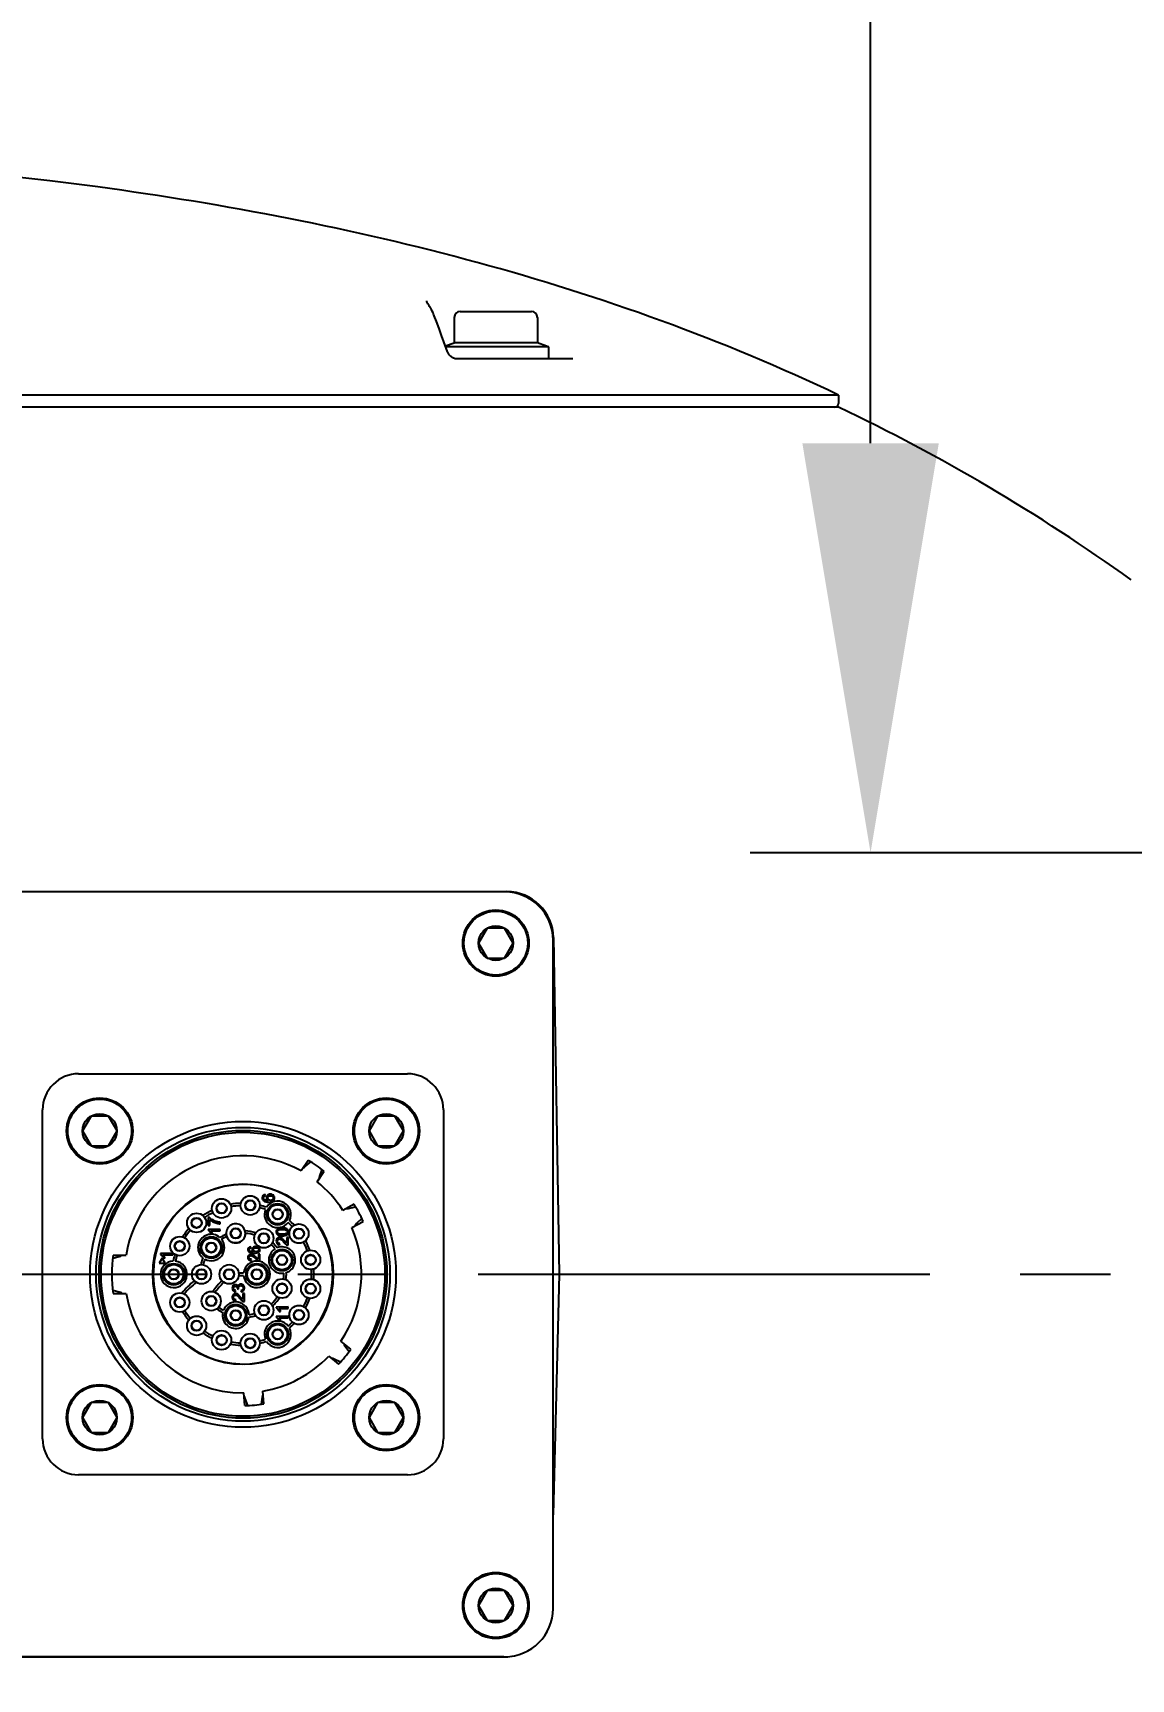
# Model space of a CAD drawing. Header units: millimetres. Extents: x 5828 to 6704, y 123 to 421.
# Drawn here: x 6402.55 to 6407.11, y 177.86 to 184.7 of the extents above; entities that cross this region are included whole.
import ezdxf

# ---------------------------------------------------------------- set-up
doc = ezdxf.new("R2010")
doc.units = ezdxf.units.MM
doc.linetypes.add('BANKLINE1', pattern=[5.5, 4, -1.5])
doc.linetypes.add('CENTER', pattern=[0.6, 0.375, -0.075, 0.075, -0.075])
for name, color, linetype in [('00_COMPONENTS', 7, 'BANKLINE1'), ('DIM', 7, 'Continuous'), ('外形图', 7, 'Continuous')]:
    doc.layers.add(name, color=color, linetype=linetype)
doc.styles.add('微软雅黑', font='msyh.ttc', dxfattribs={"height": 2.1})
doc.dimstyles.new('尺寸标注_1_20比例', dxfattribs={"dimtxt": 2.1, "dimasz": 1.7, "dimexe": 0.5, "dimexo": 0.4, "dimgap": 0.5, "dimtad": 1, "dimdec": 1, "dimlfac": 20, "dimdsep": 46, "dimtxsty": '微软雅黑', "dimcen": 0.09, "dimadec": 0, "dimazin": 0, "dimtp": 0.01, "dimtm": 0.01, "dimtfac": 1, "dimtdec": 1, "dimtofl": 0, "dimtmove": 0, "dimatfit": 3, "dimfxl": 1, "dimtolj": 1, "dimarcsym": 0})

# ---------------------------------------------------------------- blocks, each defined once
blk = doc.blocks.new('*D1536')
at = {"layer": '00_COMPONENTS', "color": 0, "linetype": 'ByBlock', "lineweight": -2, "ltscale": 20}
for p, q in [((6406.0271, 182.9951), (6406.0271, 189.1337)), ((6410.3682, 181.2951), (6405.5271, 181.2951)), ((6410.3682, 177.7951), (6405.5271, 177.7951)), ((6406.0271, 176.0951), (6406.0271, 174.3951))]:
    blk.add_line(p, q, dxfattribs=at)
at = {"layer": '00_COMPONENTS', "color": 0}
for points in [[(6405.7438, 182.9951), (6406.3105, 182.9951), (6406.0271, 181.2951)], [(6406.3105, 176.0951), (6405.7438, 176.0951), (6406.0271, 177.7951)]]:
    blk.add_solid(points, dxfattribs=at)
at = {"layer": 'Defpoints', "color": 0}
for p in [(6410.7682, 181.2951), (6406.0271, 177.7951), (6410.7682, 177.7951)]:
    blk.add_point(p, dxfattribs=at)
at = {"layer": '00_COMPONENTS', "color": 0, "insert": (6404.4419, 187.1404), "char_height": 2.1, "attachment_point": 5, "rotation": 90, "style": '微软雅黑'}
blk.add_mtext('\\A1;70', dxfattribs=at)
blk = doc.blocks.new('*D1552')
at = {"layer": 'Defpoints', "color": 0}
for p in [(6401.0208, 192.4071), (6411.8208, 181.2951), (6401.0208, 180.7951)]:
    blk.add_point(p, dxfattribs=at)
at = {"layer": 'DIM', "color": 0, "linetype": 'ByBlock', "lineweight": -2, "ltscale": 20}
for p, q in [((6401.0208, 181.1951), (6401.0208, 192.9071)), ((6411.8208, 181.6951), (6411.8208, 192.9071)), ((6410.1208, 192.4071), (6402.7208, 192.4071))]:
    blk.add_line(p, q, dxfattribs=at)
at = {"layer": 'DIM', "color": 0}
for points in [[(6402.7208, 192.6905), (6402.7208, 192.1238), (6401.0208, 192.4071)], [(6410.1208, 192.1238), (6410.1208, 192.6905), (6411.8208, 192.4071)]]:
    blk.add_solid(points, dxfattribs=at)
at = {"layer": 'DIM', "color": 0, "insert": (6406.4208, 193.9978), "char_height": 2.1, "attachment_point": 5, "style": '微软雅黑'}
blk.add_mtext('\\A1;216', dxfattribs=at)

msp = doc.modelspace()

# ---------------------------------------------------------------- linework, layer by layer
at = {"layer": '外形图', "linetype": 'Continuous'}
for p, q in [((6404.1845, 183.5862), (6404.1845, 183.5863)), ((6404.1848, 183.5834), (6404.1845, 183.5863)), ((6404.1936, 183.5666), (6404.1926, 183.568)), ((6404.1959, 183.5631), (6404.1936, 183.5666)), ((6404.2037, 183.5499), (6404.2016, 183.5537)), ((6404.2267, 183.493), (6404.2123, 183.5308)), ((6404.2983, 183.5176), (6404.2983, 183.4124)), ((6404.3233, 183.5426), (6404.6183, 183.5426)), ((6404.6433, 183.5176), (6404.6433, 183.4124)), ((6404.2706, 183.3741), (6404.2555, 183.4157)), ((6404.2616, 183.399), (6404.2983, 183.4124)), ((6404.6908, 183.3951), (6404.263, 183.3951)), ((6404.6433, 183.4124), (6404.2983, 183.4124)), ((6404.6809, 183.3987), (6404.6433, 183.4124)), ((6404.6908, 183.3451), (6404.6908, 183.3951)), ((6404.7909, 183.3451), (6404.3073, 183.3451)), ((6404.6908, 183.3451), (6404.3108, 183.3451)), ((6405.1484, 183.1951), (6401.113, 183.1951)), ((6405.8942, 183.1951), (6405.1484, 183.1951)), ((6405.8942, 183.1951), (6405.8942, 183.1601)), ((6405.8942, 183.1451), (6401.1134, 183.1451)), ((6402.3254, 181.1337), (6404.5162, 181.1337)), ((6404.5083, 181.1326), (6402.3333, 181.1326)), ((6404.4349, 180.9822), (6404.3991, 180.9201)), ((6404.5067, 180.9822), (6404.4349, 180.9822)), ((6404.5426, 180.9201), (6404.5067, 180.9822)), ((6404.3991, 180.9201), (6404.4349, 180.8579)), ((6404.5067, 180.8579), (6404.5426, 180.9201)), ((6404.7083, 178.1576), (6404.7083, 180.9326)), ((6404.71, 180.9432), (6404.7345, 179.5451)), ((6404.4349, 180.8579), (6404.5067, 180.8579)), ((6402.7383, 180.3776), (6404.1033, 180.3776)), ((6402.5883, 178.8626), (6402.5883, 180.2276)), ((6404.2533, 180.2276), (6404.2533, 178.8626)), ((6402.7899, 180.2022), (6402.7541, 180.1401)), ((6402.8617, 180.2022), (6402.7899, 180.2022)), ((6402.8976, 180.1401), (6402.8617, 180.2022)), ((6403.9799, 180.2022), (6403.9441, 180.1401)), ((6404.0517, 180.2022), (6403.9799, 180.2022)), ((6404.0876, 180.1401), (6404.0517, 180.2022)), ((6402.7541, 180.1401), (6402.7899, 180.0779)), ((6402.7899, 180.0779), (6402.8617, 180.0779)), ((6402.8617, 180.0779), (6402.8976, 180.1401)), ((6403.9441, 180.1401), (6403.9799, 180.0779)), ((6403.9799, 180.0779), (6404.0517, 180.0779)), ((6404.0517, 180.0779), (6404.0876, 180.1401)), ((6403.6916, 180.0181), (6403.6619, 179.974)), ((6403.6794, 179.992), (6403.7022, 180.0118)), ((6403.7282, 179.9292), (6403.7579, 179.9733)), ((6403.7481, 179.9808), (6403.7383, 179.9523)), ((6403.5136, 179.8706), (6403.5131, 179.8767)), ((6403.3218, 179.8359), (6403.3218, 179.8376)), ((6403.3218, 179.7996), (6403.3218, 179.8013)), ((6403.3418, 179.8376), (6403.3418, 179.8359)), ((6403.3418, 179.8013), (6403.3418, 179.7996)), ((6403.4408, 179.8484), (6403.4408, 179.8501)), ((6403.4408, 179.8121), (6403.4408, 179.8138)), ((6403.4608, 179.8501), (6403.4608, 179.8484)), ((6403.4608, 179.8138), (6403.4608, 179.8121)), ((6403.5548, 179.8114), (6403.5548, 179.8131)), ((6403.5748, 179.8131), (6403.5748, 179.8114)), ((6403.8819, 179.8356), (6403.835, 179.8106)), ((6403.859, 179.8183), (6403.8884, 179.8251)), ((6403.2183, 179.7759), (6403.2183, 179.7776)), ((6403.2183, 179.7396), (6403.2183, 179.7413)), ((6403.2383, 179.7776), (6403.2383, 179.7759)), ((6403.2383, 179.7413), (6403.2383, 179.7396)), ((6403.2758, 179.7317), (6403.2758, 179.7277)), ((6403.326, 179.7317), (6403.2758, 179.7317)), ((6403.2766, 179.7802), (6403.2766, 179.7478)), ((6403.2814, 179.7802), (6403.2766, 179.7802)), ((6403.2766, 179.7478), (6403.2825, 179.7478)), ((6403.2825, 179.7478), (6403.2825, 179.7723)), ((6403.326, 179.7548), (6403.326, 179.7611)), ((6403.326, 179.7256), (6403.326, 179.7317)), ((6403.3808, 179.7324), (6403.3808, 179.7341)), ((6403.4008, 179.7341), (6403.4008, 179.7324)), ((6403.5548, 179.7751), (6403.5548, 179.7768)), ((6403.5748, 179.7768), (6403.5748, 179.7751)), ((6403.6433, 179.7314), (6403.6433, 179.7331)), ((6403.6633, 179.7331), (6403.6633, 179.7314)), ((6403.8726, 179.74), (6403.9195, 179.7649)), ((6403.9144, 179.7762), (6403.8923, 179.7556)), ((6403.1483, 179.6794), (6403.1483, 179.6811)), ((6403.1683, 179.6811), (6403.1683, 179.6794)), ((6403.2788, 179.6734), (6403.2788, 179.6751)), ((6403.2868, 179.7256), (6403.326, 179.7256)), ((6403.2883, 179.7133), (6403.2943, 179.7133)), ((6403.2988, 179.6751), (6403.2988, 179.6734)), ((6403.3808, 179.6961), (6403.3808, 179.6978)), ((6403.4008, 179.6978), (6403.4008, 179.6961)), ((6403.4973, 179.7119), (6403.4973, 179.7136)), ((6403.4973, 179.6756), (6403.4973, 179.6773)), ((6403.5173, 179.7136), (6403.5173, 179.7119)), ((6403.5173, 179.6773), (6403.5173, 179.6756)), ((6403.573, 179.6666), (6403.5737, 179.6729)), ((6403.6029, 179.6985), (6403.6029, 179.674)), ((6403.6088, 179.6985), (6403.6029, 179.6985)), ((6403.6088, 179.6655), (6403.6088, 179.6985)), ((6403.6433, 179.6951), (6403.6433, 179.6968)), ((6403.6633, 179.6968), (6403.6633, 179.6951)), ((6402.88, 179.6124), (6402.9119, 179.621)), ((6402.8817, 179.6251), (6402.9354, 179.6251)), ((6403.0847, 179.6125), (6403.0722, 179.5908)), ((6403.0787, 179.6314), (6403.0787, 179.6274)), ((6403.1289, 179.6314), (6403.0787, 179.6314)), ((6403.0972, 179.5908), (6403.0847, 179.6125)), ((6403.0897, 179.6253), (6403.1289, 179.6253)), ((6403.0912, 179.613), (6403.0971, 179.613)), ((6403.1289, 179.6253), (6403.1289, 179.6314)), ((6403.1483, 179.6431), (6403.1483, 179.6448)), ((6403.1683, 179.6448), (6403.1683, 179.6431)), ((6403.2788, 179.6371), (6403.2788, 179.6388)), ((6403.2988, 179.6388), (6403.2988, 179.6371)), ((6403.4534, 179.6544), (6403.4529, 179.6594)), ((6403.455, 179.6018), (6403.4556, 179.607)), ((6403.4848, 179.628), (6403.4848, 179.6079)), ((6403.4907, 179.628), (6403.4848, 179.628)), ((6403.4907, 179.6009), (6403.4907, 179.628)), ((6403.5728, 179.6214), (6403.5728, 179.6231)), ((6403.5928, 179.6231), (6403.5928, 179.6214)), ((6403.6918, 179.6224), (6403.6918, 179.6241)), ((6403.7118, 179.6241), (6403.7118, 179.6224)), ((6403.0722, 179.5908), (6403.0972, 179.5908)), ((6403.1233, 179.5624), (6403.1233, 179.5641)), ((6403.1233, 179.5261), (6403.1233, 179.5278)), ((6403.1433, 179.5641), (6403.1433, 179.5624)), ((6403.1433, 179.5278), (6403.1433, 179.5261)), ((6403.2383, 179.5624), (6403.2383, 179.5641)), ((6403.2383, 179.5261), (6403.2383, 179.5278)), ((6403.2583, 179.5641), (6403.2583, 179.5624)), ((6403.2583, 179.5278), (6403.2583, 179.5261)), ((6403.3533, 179.5624), (6403.3533, 179.5641)), ((6403.3533, 179.5261), (6403.3533, 179.5278)), ((6403.3733, 179.5641), (6403.3733, 179.5624)), ((6403.3733, 179.5278), (6403.3733, 179.5261)), ((6403.4235, 179.5501), (6403.403, 179.5501)), ((6403.403, 179.5401), (6403.4235, 179.5401)), ((6403.4683, 179.5624), (6403.4683, 179.5641)), ((6403.4683, 179.5261), (6403.4683, 179.5278)), ((6403.4883, 179.5641), (6403.4883, 179.5624)), ((6403.4883, 179.5278), (6403.4883, 179.5261)), ((6403.5728, 179.5851), (6403.5728, 179.5868)), ((6403.5928, 179.5868), (6403.5928, 179.5851)), ((6403.6918, 179.5861), (6403.6918, 179.5878)), ((6403.7118, 179.5878), (6403.7118, 179.5861)), ((6404.7345, 179.5451), (6404.7083, 178.547)), ((6402.9119, 179.4692), (6402.88, 179.4777)), ((6402.8817, 179.4651), (6402.9354, 179.4651)), ((6403.3891, 179.4723), (6403.3902, 179.4784)), ((6403.3973, 179.4845), (6403.4027, 179.4838)), ((6403.4124, 179.4778), (6403.4132, 179.4717)), ((6403.4205, 179.4651), (6403.4205, 179.4405)), ((6403.4264, 179.4651), (6403.4205, 179.4651)), ((6403.4264, 179.432), (6403.4264, 179.4651)), ((6403.5728, 179.5034), (6403.5728, 179.5051)), ((6403.5728, 179.4671), (6403.5728, 179.4688)), ((6403.5928, 179.5051), (6403.5928, 179.5034)), ((6403.5928, 179.4688), (6403.5928, 179.4671)), ((6403.6918, 179.5024), (6403.6918, 179.5041)), ((6403.6918, 179.4661), (6403.6918, 179.4678)), ((6403.7118, 179.5041), (6403.7118, 179.5024)), ((6403.7118, 179.4678), (6403.7118, 179.4661)), ((6403.1483, 179.4454), (6403.1483, 179.4471)), ((6403.1483, 179.4091), (6403.1483, 179.4108)), ((6403.1683, 179.4471), (6403.1683, 179.4454)), ((6403.1683, 179.4108), (6403.1683, 179.4091)), ((6403.2788, 179.4514), (6403.2788, 179.4531)), ((6403.2788, 179.4151), (6403.2788, 179.4168)), ((6403.2988, 179.4531), (6403.2988, 179.4514)), ((6403.2988, 179.4168), (6403.2988, 179.4151)), ((6403.3808, 179.3924), (6403.3808, 179.3941)), ((6403.3906, 179.4332), (6403.3913, 179.4395)), ((6403.4008, 179.3941), (6403.4008, 179.3924)), ((6403.4973, 179.4129), (6403.4973, 179.4146)), ((6403.5173, 179.4146), (6403.5173, 179.4129)), ((6403.6089, 179.4094), (6403.5587, 179.4093)), ((6403.5587, 179.4093), (6403.5587, 179.4054)), ((6403.5698, 179.4032), (6403.6089, 179.4033)), ((6403.5712, 179.3909), (6403.5772, 179.3909)), ((6403.6089, 179.4033), (6403.6089, 179.4094)), ((6403.6433, 179.3934), (6403.6433, 179.3951)), ((6403.6633, 179.3951), (6403.6633, 179.3934)), ((6403.2183, 179.3489), (6403.2183, 179.3506)), ((6403.2383, 179.3506), (6403.2383, 179.3489)), ((6403.3808, 179.3561), (6403.3808, 179.3578)), ((6403.4008, 179.3578), (6403.4008, 179.3561)), ((6403.4973, 179.3766), (6403.4973, 179.3783)), ((6403.5173, 179.3783), (6403.5173, 179.3766)), ((6403.6089, 179.3706), (6403.5587, 179.3705)), ((6403.5587, 179.3705), (6403.5587, 179.3665)), ((6403.5698, 179.3644), (6403.6089, 179.3644)), ((6403.5713, 179.3521), (6403.5772, 179.3521)), ((6403.6089, 179.3644), (6403.6089, 179.3706)), ((6403.6433, 179.3571), (6403.6433, 179.3588)), ((6403.6633, 179.3588), (6403.6633, 179.3571)), ((6403.2183, 179.3126), (6403.2183, 179.3143)), ((6403.2383, 179.3143), (6403.2383, 179.3126)), ((6403.3218, 179.2889), (6403.3218, 179.2906)), ((6403.3218, 179.2526), (6403.3218, 179.2543)), ((6403.3418, 179.2906), (6403.3418, 179.2889)), ((6403.3418, 179.2543), (6403.3418, 179.2526)), ((6403.4408, 179.2764), (6403.4408, 179.2781)), ((6403.4608, 179.2781), (6403.4608, 179.2764)), ((6403.5548, 179.3134), (6403.5548, 179.3151)), ((6403.5548, 179.2771), (6403.5548, 179.2788)), ((6403.5748, 179.3151), (6403.5748, 179.3134)), ((6403.5748, 179.2788), (6403.5748, 179.2771)), ((6403.8684, 179.2341), (6403.8271, 179.2676)), ((6403.4408, 179.2401), (6403.4408, 179.2418)), ((6403.4608, 179.2418), (6403.4608, 179.2401)), ((6403.7767, 179.2054), (6403.818, 179.1719)), ((6403.8264, 179.181), (6403.7988, 179.1933)), ((6403.8435, 179.2485), (6403.8612, 179.2241)), ((6403.4283, 179.0001), (6403.4237, 179.0531)), ((6403.508, 179.0071), (6403.5034, 179.0601)), ((6402.7899, 179.0122), (6402.7541, 178.9501)), ((6402.8617, 179.0122), (6402.7899, 179.0122)), ((6402.8976, 178.9501), (6402.8617, 179.0122)), ((6403.4407, 179.0004), (6403.4303, 179.0288)), ((6403.5011, 179.035), (6403.4958, 179.0053)), ((6403.9799, 179.0122), (6403.9441, 178.9501)), ((6404.0517, 179.0122), (6403.9799, 179.0122)), ((6404.0876, 178.9501), (6404.0517, 179.0122)), ((6402.7541, 178.9501), (6402.7899, 178.8879)), ((6402.8617, 178.8879), (6402.8976, 178.9501)), ((6403.9441, 178.9501), (6403.9799, 178.8879)), ((6404.0517, 178.8879), (6404.0876, 178.9501)), ((6402.7899, 178.8879), (6402.8617, 178.8879)), ((6403.9799, 178.8879), (6404.0517, 178.8879)), ((6404.1033, 178.7126), (6402.7383, 178.7126)), ((6404.4349, 178.2322), (6404.3991, 178.1701)), ((6404.5067, 178.2322), (6404.4349, 178.2322)), ((6404.5426, 178.1701), (6404.5067, 178.2322)), ((6404.3991, 178.1701), (6404.4349, 178.1079)), ((6404.5067, 178.1079), (6404.5426, 178.1701)), ((6404.4349, 178.1079), (6404.5067, 178.1079)), ((6402.3333, 177.9576), (6404.5083, 177.9576)), ((6404.504, 177.9564), (6402.3377, 177.9564))]:
    msp.add_line(p, q, dxfattribs=at)
at = {"layer": '外形图', "linetype": 'CENTER', "ltscale": 5}
msp.add_line((6380.3981, 179.5451), (6435.2152, 179.5451), dxfattribs=at)
at = {"layer": '外形图', "linetype": 'Continuous'}
for points in [[(6404.1926, 183.5679), (6404.1886, 183.5742), (6404.1862, 183.5793), (6404.1848, 183.5834)], [(6404.2017, 183.5536), (6404.2007, 183.5553), (6404.1983, 183.5593), (6404.1959, 183.5631)], [(6404.2123, 183.5308), (6404.2102, 183.5361), (6404.2071, 183.5432), (6404.2037, 183.5499)], [(6404.2555, 183.4157), (6404.2458, 183.4419), (6404.2362, 183.4677), (6404.2267, 183.493)], [(6404.2737, 183.3675), (6404.2723, 183.3701), (6404.2711, 183.3727), (6404.2706, 183.3741)], [(6404.2772, 183.3624), (6404.2754, 183.3649), (6404.2737, 183.3675)], [(6404.3073, 183.3451), (6404.3049, 183.3452), (6404.3019, 183.3457), (6404.2987, 183.3466), (6404.2954, 183.3479), (6404.2923, 183.3494), (6404.2893, 183.3512), (6404.2865, 183.3532), (6404.2839, 183.3553), (6404.2815, 183.3575), (6404.2792, 183.3599), (6404.2772, 183.3624)]]:
    msp.add_lwpolyline(points, dxfattribs=at)
for centre, radius in [((6404.4708, 180.9201), 0.1375), ((6404.4708, 180.9201), 0.1325), ((6404.4708, 180.9201), 0.0717), ((6402.8258, 180.1401), 0.1375), ((6402.8258, 180.1401), 0.1325), ((6402.8258, 180.1401), 0.0717), ((6404.0158, 180.1401), 0.1375), ((6404.0158, 180.1401), 0.1325), ((6404.0158, 180.1401), 0.0717), ((6403.4208, 179.5451), 0.635), ((6403.4208, 179.5451), 0.61), ((6403.4208, 179.5451), 0.5975), ((6403.4208, 179.5451), 0.5895), ((6403.4208, 179.5451), 0.375), ((6403.4508, 179.8311), 0.04), ((6403.3318, 179.8186), 0.04), ((6403.3318, 179.8186), 0.0215), ((6403.3318, 179.8186), 0.02), ((6403.4508, 179.8311), 0.0215), ((6403.4508, 179.8311), 0.02), ((6403.5648, 179.7941), 0.045), ((6403.5648, 179.7941), 0.04), ((6403.5648, 179.7941), 0.0215), ((6403.5648, 179.7941), 0.02), ((6403.2283, 179.7586), 0.04), ((6403.2283, 179.7586), 0.0215), ((6403.2283, 179.7586), 0.02), ((6403.3908, 179.7151), 0.0215), ((6403.3908, 179.7151), 0.02), ((6403.5073, 179.6946), 0.04), ((6403.6533, 179.7141), 0.04), ((6403.6533, 179.7141), 0.0215), ((6403.6533, 179.7141), 0.02), ((6403.1583, 179.6621), 0.04), ((6403.1583, 179.6621), 0.0215), ((6403.1583, 179.6621), 0.02), ((6403.2888, 179.6561), 0.045), ((6403.2888, 179.6561), 0.04), ((6403.2888, 179.6561), 0.0215), ((6403.2888, 179.6561), 0.02), ((6403.5073, 179.6946), 0.0215), ((6403.5073, 179.6946), 0.02), ((6403.5828, 179.6041), 0.045), ((6403.5828, 179.6041), 0.04), ((6403.5828, 179.6041), 0.0215), ((6403.5828, 179.6041), 0.02), ((6403.7018, 179.6051), 0.04), ((6403.7018, 179.6051), 0.0215), ((6403.7018, 179.6051), 0.02), ((6403.1333, 179.5451), 0.045), ((6403.1333, 179.5451), 0.04), ((6403.1333, 179.5451), 0.0215), ((6403.1333, 179.5451), 0.02), ((6403.2483, 179.5451), 0.04), ((6403.2483, 179.5451), 0.0215), ((6403.2483, 179.5451), 0.02), ((6403.3633, 179.5451), 0.04), ((6403.3633, 179.5451), 0.0215), ((6403.3633, 179.5451), 0.02), ((6403.4783, 179.5451), 0.045), ((6403.4783, 179.5451), 0.04), ((6403.4783, 179.5451), 0.0215), ((6403.4783, 179.5451), 0.02), ((6403.1583, 179.4281), 0.04), ((6403.2888, 179.4341), 0.04), ((6403.5828, 179.4861), 0.04), ((6403.5828, 179.4861), 0.0215), ((6403.5828, 179.4861), 0.02), ((6403.7018, 179.4851), 0.04), ((6403.7018, 179.4851), 0.0215), ((6403.7018, 179.4851), 0.02), ((6403.1583, 179.4281), 0.0215), ((6403.1583, 179.4281), 0.02), ((6403.2888, 179.4341), 0.0215), ((6403.2888, 179.4341), 0.02), ((6403.3908, 179.3751), 0.045), ((6403.3908, 179.3751), 0.04), ((6403.3908, 179.3751), 0.0215), ((6403.3908, 179.3751), 0.02), ((6403.5073, 179.3956), 0.04), ((6403.5073, 179.3956), 0.0215), ((6403.5073, 179.3956), 0.02), ((6403.6533, 179.3761), 0.04), ((6403.6533, 179.3761), 0.0215), ((6403.6533, 179.3761), 0.02), ((6403.2283, 179.3316), 0.04), ((6403.2283, 179.3316), 0.0215), ((6403.2283, 179.3316), 0.02), ((6403.5648, 179.2961), 0.045), ((6403.5648, 179.2961), 0.04), ((6403.3318, 179.2716), 0.04), ((6403.3318, 179.2716), 0.0215), ((6403.3318, 179.2716), 0.02), ((6403.4508, 179.2591), 0.04), ((6403.4508, 179.2591), 0.0215), ((6403.4508, 179.2591), 0.02), ((6403.5648, 179.2961), 0.0215), ((6403.5648, 179.2961), 0.02), ((6402.8258, 178.9501), 0.1375), ((6402.8258, 178.9501), 0.1325), ((6404.0158, 178.9501), 0.1375), ((6404.0158, 178.9501), 0.1325), ((6402.8258, 178.9501), 0.0717), ((6404.0158, 178.9501), 0.0717), ((6404.4708, 178.1701), 0.1375), ((6404.4708, 178.1701), 0.1325), ((6404.4708, 178.1701), 0.0717)]:
    msp.add_circle(centre, radius, dxfattribs=at)
for centre, radius, start, end in [((6404.3233, 183.5176), 0.025, 90, 180), ((6404.6183, 183.5176), 0.025, 0, 90), ((6404.6758, 183.3846), 0.015, 44.44366, 70), ((6405.8792, 183.1601), 0.015, 270, 0), ((6402.4454, 175.9098), 8.0152, 54.41758, 64.51415), ((6404.5083, 180.9326), 0.2, 0, 90), ((6402.7383, 180.2276), 0.15, 90, 180), ((6404.1033, 180.2276), 0.15, 0, 90), ((6403.4208, 179.5451), 0.492, 60.66334, 170.64206), ((6403.4208, 179.5451), 0.545, 51.79102, 60.20898), ((6403.663, 180.0109), 0.025, 287.86957, 311), ((6403.7619, 179.9441), 0.025, 161, 184.13043), ((6403.4208, 179.5451), 0.3725, 90, 186.67024), ((6403.4208, 179.5451), 0.3725, 88.05029, 90), ((6403.4208, 179.5451), 0.3725, 6.67024, 88.05029), ((6403.4208, 179.5451), 0.492, 32.66334, 51.33666), ((6403.4208, 179.5451), 0.295, 115.76416, 124.30391), ((6403.4208, 179.5451), 0.285, 116.01967, 124.04094), ((6403.4208, 179.5451), 0.295, 91.74941, 100.28679), ((6403.4208, 179.5451), 0.285, 92.00732, 100.03128), ((6403.4208, 179.5451), 0.285, 70.96909, 76.01638), ((6403.4208, 179.5451), 0.295, 70.69511, 76.27429), ((6403.5648, 179.7941), 0.055, 158.20284, 321.71531), ((6403.5648, 179.7941), 0.055, 332.24633, 147.67094), ((6403.8533, 179.8426), 0.025, 259.86957, 283), ((6403.4208, 179.5451), 0.545, 23.79102, 32.20898), ((6403.4208, 179.5451), 0.295, 139.77422, 148.24347), ((6403.3351, 179.8424), 0.0821, 240.72232, 253.84932), ((6403.3908, 179.7151), 0.04, 0, 200.01596), ((6403.5802, 179.7056), 0.032, 104.33989, 106.09515), ((6403.4208, 179.5451), 0.285, 44.01181, 48.95087), ((6403.4208, 179.5451), 0.295, 43.74697, 49.22216), ((6403.4208, 179.5451), 0.492, 325.66334, 23.33666), ((6403.9094, 179.7373), 0.025, 133, 156.13043), ((6403.4208, 179.5451), 0.285, 140.03719, 147.97669), ((6403.2888, 179.6561), 0.055, 48.8217, 231.05673), ((6403.2888, 179.6561), 0.055, 241.70966, 38.47709), ((6403.2715, 179.7052), 0.0241, 19.67303, 21.43389), ((6403.4208, 179.5451), 0.18, 112.81329, 122.15112), ((6403.4208, 179.5451), 0.1703, 113.38242, 121.48602), ((6403.3908, 179.7151), 0.04, 200.01596, 0), ((6403.4208, 179.5451), 0.18, 72.75407, 87.20267), ((6403.4208, 179.5451), 0.17, 73.32064, 86.62808), ((6403.3859, 179.7156), 0.0449, 357.68444, 358.914), ((6403.4208, 179.5451), 0.17, 38.48057, 46.57241), ((6403.4208, 179.5451), 0.18, 37.79996, 47.13899), ((6403.4208, 179.5451), 0.285, 20.05461, 28.01362), ((6403.4208, 179.5451), 0.295, 19.7848, 28.27846), ((6403.4208, 179.5451), 0.545, 171.55911, 188.44089), ((6402.9054, 179.6451), 0.025, 285, 306.73812), ((6403.1333, 179.5451), 0.055, 92.43524, 81.89955), ((6403.0522, 179.5946), 0.0431, 25.16695, 26.863), ((6403.4208, 179.5451), 0.295, 163.7101, 169.26468), ((6403.4208, 179.5451), 0.285, 163.97688, 168.98553), ((6403.4208, 179.5451), 0.18, 157.72731, 167.19781), ((6403.4208, 179.5451), 0.17, 158.40429, 166.61242), ((6403.4783, 179.5451), 0.055, 185.21591, 174.78409), ((6403.5828, 179.6041), 0.055, 121.72425, 278.29875), ((6403.5828, 179.6041), 0.055, 288.95404, 111.06895), ((6403.4208, 179.5451), 0.3725, 268.05029, 6.67024), ((6403.4208, 179.5451), 0.17, 353.38149, 1.54242), ((6403.4208, 179.5451), 0.18, 352.78837, 2.22304), ((6403.4208, 179.5451), 0.285, 355.94866, 4.05134), ((6403.4208, 179.5451), 0.295, 355.67885, 4.32115), ((6402.9054, 179.445), 0.025, 53.26188, 75), ((6403.4208, 179.5451), 0.492, 189.35794, 270.33666), ((6403.4208, 179.5451), 0.3725, 186.67024, 268.05029), ((6403.3974, 179.283), 0.295, 127.22702, 141.37852), ((6403.3974, 179.283), 0.285, 126.76386, 140.7026), ((6403.769, 179.1063), 0.6, 136.58359, 142.25262), ((6403.769, 179.1063), 0.59, 136.55282, 141.86641), ((6403.4208, 179.5451), 0.295, 211.75653, 220.22578), ((6403.4208, 179.5451), 0.285, 212.02331, 219.96281), ((6403.4208, 179.5451), 0.18, 232.86214, 242.20504), ((6403.4208, 179.5451), 0.17, 233.45032, 241.53805), ((6403.3908, 179.3751), 0.055, 1.92101, 158.06303), ((6403.4208, 179.5451), 0.17, 313.42759, 326.59551), ((6403.4208, 179.5451), 0.18, 312.86101, 327.18863), ((6403.4208, 179.5451), 0.285, 331.98638, 339.94539), ((6403.4208, 179.5451), 0.295, 331.72154, 340.2152), ((6403.3908, 179.3751), 0.055, 168.70955, 351.27449), ((6403.4208, 179.5451), 0.18, 277.77901, 287.24593), ((6403.4208, 179.5451), 0.17, 278.44599, 286.67936), ((6403.5648, 179.2961), 0.055, 38.28556, 201.79826), ((6403.5648, 179.2961), 0.055, 212.32906, 27.75367), ((6403.5323, 179.3337), 0.0431, 25.27694, 26.96975), ((6403.4208, 179.5451), 0.285, 311.05182, 315.98819), ((6403.4208, 179.5451), 0.295, 310.77784, 316.25303), ((6403.4208, 179.5451), 0.295, 235.69609, 244.23584), ((6403.4208, 179.5451), 0.285, 235.95906, 243.98033), ((6403.4208, 179.5451), 0.295, 259.71321, 268.25059), ((6403.4208, 179.5451), 0.285, 259.96872, 267.99268), ((6403.4208, 179.5451), 0.285, 283.98362, 289.03426), ((6403.4208, 179.5451), 0.295, 283.72571, 289.30489), ((6403.8637, 179.2632), 0.025, 192.86957, 216), ((6403.4208, 179.5451), 0.492, 279.66334, 316.33666), ((6403.7886, 179.1705), 0.025, 66, 89.13043), ((6403.4208, 179.5451), 0.545, 316.79102, 325.20898), ((6403.4068, 179.0203), 0.025, 20, 43.13043), ((6403.4208, 179.5451), 0.545, 270.79102, 279.20898), ((6403.5257, 179.0307), 0.025, 146.86957, 170), ((6402.7383, 178.8626), 0.15, 180, 270), ((6404.1033, 178.8626), 0.15, 270, 0), ((6404.5083, 178.1576), 0.2, 270, 0)]:
    msp.add_arc(centre, radius, start, end, dxfattribs=at)
for centre, major_axis, ratio, start_param, end_param in [((6404.516, 180.9396), (-0.1361, -0.1385), 0.998804, 8.648633, 10.200768), ((6404.5037, 178.1506), (-0.1355, 0.1392), 0.998814, 8.653247, 8.823699)]:
    msp.add_ellipse(centre, major_axis=major_axis, ratio=ratio, start_param=start_param, end_param=end_param, dxfattribs=at)
for points, knots in [([(6405.8942, 183.1951), (6404.933, 183.654), (6402.8211, 184.1788), (6400.688, 184.2253), (6399.6208, 184.2294)], [0, 0, 0, 0, 0.49951, 1, 1, 1, 1]), ([(6403.4308, 179.7138), (6403.4305, 179.7058), (6403.4249, 179.6895), (6403.404, 179.6746), (6403.3784, 179.6743), (6403.3642, 179.6841), (6403.3593, 179.6905)], [0, 0, 0, 0, 0.250033, 0.500017, 0.749993, 1, 1, 1, 1])]:
    msp.add_open_spline(points, degree=3, knots=knots, dxfattribs=at)
for points in [[(6403.504, 179.8721), (6403.5018, 179.8696), (6403.5006, 179.8664), (6403.5006, 179.8625)], [(6403.5131, 179.8767), (6403.5092, 179.8762), (6403.5062, 179.8747), (6403.504, 179.8721)], [(6403.5057, 179.8621), (6403.5057, 179.8645), (6403.5066, 179.8666), (6403.5083, 179.8682)], [(6403.5083, 179.8682), (6403.5094, 179.8692), (6403.5112, 179.87), (6403.5136, 179.8706)], [(6403.5229, 179.8732), (6403.5199, 179.8704), (6403.5184, 179.8669), (6403.5184, 179.8628)], [(6403.5346, 179.8776), (6403.5298, 179.8776), (6403.5259, 179.8761), (6403.5229, 179.8732)], [(6403.5238, 179.8616), (6403.5238, 179.8644), (6403.5249, 179.8667), (6403.5268, 179.8685)], [(6403.5268, 179.8685), (6403.5288, 179.8704), (6403.5315, 179.8713), (6403.535, 179.8713)], [(6403.5434, 179.8755), (6403.5407, 179.8769), (6403.5378, 179.8776), (6403.5346, 179.8776)], [(6403.535, 179.8713), (6403.5386, 179.8713), (6403.5414, 179.8703), (6403.5435, 179.8685)], [(6403.5495, 179.8699), (6403.5481, 179.8723), (6403.5461, 179.8741), (6403.5434, 179.8755)], [(6403.5435, 179.8685), (6403.5456, 179.8666), (6403.5467, 179.8644), (6403.5467, 179.8618)], [(6403.5517, 179.8619), (6403.5517, 179.8649), (6403.551, 179.8676), (6403.5495, 179.8699)], [(6403.5006, 179.8625), (6403.5006, 179.8572), (6403.5026, 179.853), (6403.5064, 179.8499)], [(6403.5073, 179.857), (6403.5062, 179.8584), (6403.5057, 179.8601), (6403.5057, 179.8621)], [(6403.5064, 179.8499), (6403.5108, 179.8463), (6403.5178, 179.8445), (6403.5275, 179.8445)], [(6403.5135, 179.8524), (6403.5108, 179.8535), (6403.5088, 179.855), (6403.5073, 179.857)], [(6403.5251, 179.8506), (6403.5201, 179.8507), (6403.5162, 179.8513), (6403.5135, 179.8524)], [(6403.5184, 179.8628), (6403.5184, 179.8604), (6403.519, 179.8582), (6403.52, 179.8561)], [(6403.52, 179.8561), (6403.5211, 179.8539), (6403.5228, 179.8521), (6403.5251, 179.8506)], [(6403.5268, 179.8545), (6403.5249, 179.8564), (6403.5238, 179.8588), (6403.5238, 179.8616)], [(6403.5346, 179.8516), (6403.5314, 179.8516), (6403.5288, 179.8526), (6403.5268, 179.8545)], [(6403.5275, 179.8445), (6403.5361, 179.8445), (6403.5423, 179.8461), (6403.5461, 179.8494)], [(6403.5407, 179.8529), (6403.5388, 179.852), (6403.5368, 179.8516), (6403.5346, 179.8516)], [(6403.5452, 179.8567), (6403.5441, 179.8551), (6403.5427, 179.8538), (6403.5407, 179.8529)], [(6403.5467, 179.8618), (6403.5467, 179.86), (6403.5462, 179.8583), (6403.5452, 179.8567)], [(6403.5461, 179.8494), (6403.5498, 179.8526), (6403.5517, 179.8568), (6403.5517, 179.8619)], [(6403.2949, 179.7707), (6403.2893, 179.7739), (6403.2848, 179.777), (6403.2814, 179.7802)], [(6403.2825, 179.7723), (6403.2861, 179.7692), (6403.2904, 179.7662), (6403.2956, 179.7635)], [(6403.2956, 179.7635), (6403.3008, 179.7607), (6403.3062, 179.7586), (6403.3117, 179.7571)], [(6403.3117, 179.7571), (6403.3173, 179.7556), (6403.322, 179.7549), (6403.326, 179.7548)], [(6403.326, 179.7611), (6403.321, 179.7615), (6403.3164, 179.7623), (6403.3122, 179.7635)], [(6403.5649, 179.7335), (6403.5628, 179.7321), (6403.5613, 179.7305), (6403.5602, 179.7285)], [(6403.5714, 179.7363), (6403.5688, 179.7356), (6403.5667, 179.7346), (6403.5649, 179.7335)], [(6403.5677, 179.7285), (6403.5704, 179.7304), (6403.5759, 179.7314), (6403.5841, 179.7314)], [(6403.5841, 179.7377), (6403.5792, 179.7377), (6403.5752, 179.7373), (6403.5723, 179.7366)], [(6403.5983, 179.7359), (6403.5947, 179.7371), (6403.59, 179.7377), (6403.5841, 179.7377)], [(6403.5841, 179.7314), (6403.5923, 179.7314), (6403.5977, 179.7304), (6403.6005, 179.7285)], [(6403.6067, 179.7305), (6403.6047, 179.7329), (6403.6019, 179.7347), (6403.5983, 179.7359)], [(6403.2758, 179.7277), (6403.2779, 179.7267), (6403.2802, 179.7248), (6403.2825, 179.7223)], [(6403.2825, 179.7223), (6403.2848, 179.7197), (6403.2867, 179.7167), (6403.2883, 179.7133)], [(6403.2911, 179.7197), (6403.2897, 179.7221), (6403.2883, 179.7241), (6403.2868, 179.7256)], [(6403.294, 179.714), (6403.2933, 179.7157), (6403.2923, 179.7176), (6403.2911, 179.7197)], [(6403.3593, 179.6905), (6403.3567, 179.6938), (6403.3547, 179.6975), (6403.3532, 179.7014)], [(6403.5602, 179.7285), (6403.5591, 179.7264), (6403.5586, 179.7241), (6403.5586, 179.7214)], [(6403.5586, 179.7214), (6403.5586, 179.7178), (6403.5595, 179.7147), (6403.5615, 179.7123)], [(6403.5625, 179.6943), (6403.5599, 179.6915), (6403.5586, 179.6876), (6403.5586, 179.6829)], [(6403.5586, 179.6829), (6403.5586, 179.6781), (6403.5598, 179.6743), (6403.5623, 179.6715)], [(6403.5615, 179.7123), (6403.5635, 179.7099), (6403.5662, 179.7081), (6403.5698, 179.7069)], [(6403.5623, 179.6715), (6403.5647, 179.6687), (6403.5683, 179.667), (6403.573, 179.6666)], [(6403.5724, 179.6985), (6403.5685, 179.6985), (6403.5652, 179.6971), (6403.5625, 179.6943)], [(6403.5636, 179.7213), (6403.5636, 179.7242), (6403.565, 179.7266), (6403.5677, 179.7285)], [(6403.5672, 179.7146), (6403.5648, 179.7163), (6403.5636, 179.7185), (6403.5636, 179.7213)], [(6403.5636, 179.6827), (6403.5636, 179.6855), (6403.5645, 179.6878), (6403.5662, 179.6895)], [(6403.5663, 179.6756), (6403.5645, 179.6774), (6403.5636, 179.6798), (6403.5636, 179.6827)], [(6403.5662, 179.6895), (6403.5678, 179.6913), (6403.5699, 179.6921), (6403.5723, 179.6921)], [(6403.5737, 179.6729), (6403.5705, 179.6729), (6403.5681, 179.6739), (6403.5663, 179.6756)], [(6403.5841, 179.7114), (6403.5759, 179.7114), (6403.5703, 179.7125), (6403.5672, 179.7146)], [(6403.5698, 179.7069), (6403.5735, 179.7057), (6403.5782, 179.7051), (6403.5841, 179.7051)], [(6403.5723, 179.6921), (6403.5746, 179.6921), (6403.5771, 179.6912), (6403.5797, 179.6893)], [(6403.5783, 179.6972), (6403.5764, 179.698), (6403.5744, 179.6985), (6403.5724, 179.6985)], [(6403.5844, 179.6931), (6403.5823, 179.695), (6403.5803, 179.6964), (6403.5783, 179.6972)], [(6403.5797, 179.6893), (6403.5823, 179.6874), (6403.5858, 179.6837), (6403.5903, 179.6783)], [(6403.6005, 179.7143), (6403.5978, 179.7124), (6403.5923, 179.7114), (6403.5841, 179.7114)], [(6403.5841, 179.7051), (6403.5935, 179.7051), (6403.6003, 179.7067), (6403.6044, 179.71)], [(6403.5932, 179.6837), (6403.5895, 179.6881), (6403.5866, 179.6912), (6403.5844, 179.6931)], [(6403.5903, 179.6783), (6403.5931, 179.6747), (6403.5957, 179.6721), (6403.5978, 179.6702)], [(6403.5995, 179.6766), (6403.5985, 179.6776), (6403.5963, 179.68), (6403.5932, 179.6837)], [(6403.5978, 179.6702), (6403.6, 179.6684), (6403.6022, 179.667), (6403.6045, 179.6662)], [(6403.6029, 179.674), (6403.6018, 179.6747), (6403.6006, 179.6755), (6403.5995, 179.6766)], [(6403.6005, 179.7285), (6403.6032, 179.7266), (6403.6046, 179.7242), (6403.6046, 179.7214)], [(6403.6046, 179.7214), (6403.6046, 179.7186), (6403.6032, 179.7162), (6403.6005, 179.7143)], [(6403.6044, 179.71), (6403.6079, 179.7128), (6403.6096, 179.7166), (6403.6096, 179.7214)], [(6403.6045, 179.6662), (6403.6059, 179.6656), (6403.6073, 179.6654), (6403.6088, 179.6655)], [(6403.6096, 179.7214), (6403.6096, 179.7251), (6403.6087, 179.7281), (6403.6067, 179.7305)], [(6403.0787, 179.6274), (6403.0808, 179.6263), (6403.083, 179.6245), (6403.0853, 179.622)], [(6403.0853, 179.622), (6403.0874, 179.6197), (6403.0892, 179.6171), (6403.0906, 179.6141)], [(6403.094, 179.6194), (6403.0926, 179.6218), (6403.0912, 179.6238), (6403.0897, 179.6253)], [(6403.0971, 179.613), (6403.0965, 179.6149), (6403.0954, 179.617), (6403.094, 179.6194)], [(6403.4437, 179.6555), (6403.4416, 179.6535), (6403.4405, 179.6508), (6403.4405, 179.6477)], [(6403.4405, 179.6477), (6403.4405, 179.6434), (6403.4426, 179.6399), (6403.4467, 179.6372)], [(6403.4447, 179.6247), (6403.4419, 179.6225), (6403.4405, 179.6193), (6403.4405, 179.6152)], [(6403.4405, 179.6152), (6403.4405, 179.6113), (6403.4417, 179.6082), (6403.4442, 179.6059)], [(6403.4529, 179.6594), (6403.4489, 179.6589), (6403.4458, 179.6576), (6403.4437, 179.6555)], [(6403.4442, 179.6059), (6403.4466, 179.6035), (6403.4502, 179.6022), (6403.455, 179.6018)], [(6403.4544, 179.6279), (6403.4508, 179.6279), (6403.4476, 179.6268), (6403.4447, 179.6247)], [(6403.4456, 179.6474), (6403.4456, 179.6493), (6403.4464, 179.6509), (6403.448, 179.6523)], [(6403.451, 179.6404), (6403.4474, 179.6421), (6403.4456, 179.6445), (6403.4456, 179.6474)], [(6403.4456, 179.615), (6403.4456, 179.6172), (6403.4464, 179.619), (6403.448, 179.6205)], [(6403.4482, 179.6093), (6403.4464, 179.6108), (6403.4456, 179.6127), (6403.4456, 179.615)], [(6403.4467, 179.6372), (6403.4508, 179.6344), (6403.4577, 179.6331), (6403.4673, 179.6331)], [(6403.448, 179.6523), (6403.449, 179.6532), (6403.4508, 179.6539), (6403.4534, 179.6544)], [(6403.448, 179.6205), (6403.4496, 179.622), (6403.4517, 179.6228), (6403.4542, 179.6228)], [(6403.4556, 179.607), (6403.4524, 179.607), (6403.4499, 179.6078), (6403.4482, 179.6093)], [(6403.4649, 179.6381), (6403.4588, 179.6381), (6403.4542, 179.6389), (6403.451, 179.6404)], [(6403.4542, 179.6228), (6403.4564, 179.6228), (6403.4588, 179.622), (6403.4613, 179.6206)], [(6403.4635, 179.6254), (6403.4606, 179.6271), (6403.4576, 179.6279), (6403.4544, 179.6279)], [(6403.4627, 179.6565), (6403.4598, 179.6541), (6403.4583, 179.6512), (6403.4583, 179.648)], [(6403.4583, 179.648), (6403.4583, 179.646), (6403.4589, 179.6442), (6403.46, 179.6424)], [(6403.46, 179.6424), (6403.4611, 179.6407), (6403.4627, 179.6392), (6403.4649, 179.6381)], [(6403.4613, 179.6206), (6403.4639, 179.6191), (6403.4676, 179.616), (6403.4722, 179.6113)], [(6403.4745, 179.6601), (6403.4696, 179.6601), (6403.4656, 179.6589), (6403.4627, 179.6565)], [(6403.4752, 179.6158), (6403.4703, 179.6205), (6403.4664, 179.6237), (6403.4635, 179.6254)], [(6403.4637, 179.647), (6403.4637, 179.6492), (6403.4647, 179.6511), (6403.4666, 179.6527)], [(6403.4666, 179.6413), (6403.4647, 179.6429), (6403.4637, 179.6448), (6403.4637, 179.647)], [(6403.4666, 179.6527), (6403.4686, 179.6542), (6403.4713, 179.655), (6403.4749, 179.655)], [(6403.4745, 179.6389), (6403.4712, 179.6389), (6403.4686, 179.6396), (6403.4666, 179.6413)], [(6403.4673, 179.6331), (6403.476, 179.6331), (6403.4823, 179.6344), (6403.486, 179.6371)], [(6403.4722, 179.6113), (6403.4763, 179.6073), (6403.4798, 179.6045), (6403.4827, 179.603)], [(6403.4836, 179.6583), (6403.4809, 179.6595), (6403.4779, 179.6601), (6403.4745, 179.6601)], [(6403.4832, 179.6414), (6403.4811, 179.6397), (6403.4781, 179.6389), (6403.4745, 179.6389)], [(6403.4749, 179.655), (6403.4785, 179.655), (6403.4814, 179.6542), (6403.4834, 179.6526)], [(6403.4815, 179.61), (6403.4804, 179.6109), (6403.4783, 179.6128), (6403.4752, 179.6158)], [(6403.4848, 179.6079), (6403.4837, 179.6084), (6403.4826, 179.6091), (6403.4815, 179.61)], [(6403.4827, 179.603), (6403.4857, 179.6015), (6403.4883, 179.6008), (6403.4907, 179.6009)], [(6403.4865, 179.6473), (6403.4865, 179.6451), (6403.4854, 179.6431), (6403.4832, 179.6414)], [(6403.4834, 179.6526), (6403.4855, 179.6511), (6403.4865, 179.6493), (6403.4865, 179.6473)], [(6403.4896, 179.6536), (6403.4883, 179.6555), (6403.4863, 179.6571), (6403.4836, 179.6583)], [(6403.486, 179.6371), (6403.4897, 179.6397), (6403.4916, 179.6432), (6403.4916, 179.6473)], [(6403.4916, 179.6473), (6403.4916, 179.6496), (6403.4909, 179.6517), (6403.4896, 179.6536)], [(6403.3779, 179.4949), (6403.3768, 179.4926), (6403.3762, 179.4901), (6403.3762, 179.4873)], [(6403.3762, 179.4873), (6403.3762, 179.4834), (6403.3773, 179.4801), (6403.3796, 179.4774)], [(6403.3802, 179.4608), (6403.3775, 179.458), (6403.3762, 179.4542), (6403.3762, 179.4494)], [(6403.3827, 179.5001), (6403.3807, 179.4989), (6403.3791, 179.4972), (6403.3779, 179.4949)], [(6403.3796, 179.4774), (6403.3818, 179.4748), (6403.385, 179.473), (6403.3891, 179.4723)], [(6403.39, 179.465), (6403.3861, 179.465), (6403.3828, 179.4636), (6403.3802, 179.4608)], [(6403.3812, 179.4875), (6403.3812, 179.4899), (6403.382, 179.4918), (6403.3834, 179.4934)], [(6403.3835, 179.4815), (6403.382, 179.4831), (6403.3812, 179.4851), (6403.3812, 179.4875)], [(6403.3892, 179.502), (6403.3869, 179.502), (6403.3848, 179.5014), (6403.3827, 179.5001)], [(6403.3834, 179.4934), (6403.3849, 179.4949), (6403.3868, 179.4957), (6403.389, 179.4957)], [(6403.3902, 179.4784), (6403.3872, 179.4789), (6403.385, 179.4799), (6403.3835, 179.4815)], [(6403.3838, 179.4561), (6403.3854, 179.4578), (6403.3875, 179.4587), (6403.3899, 179.4587)], [(6403.389, 179.4957), (6403.3919, 179.4957), (6403.394, 179.4946), (6403.3953, 179.4925)], [(6403.3951, 179.5002), (6403.3933, 179.5014), (6403.3913, 179.502), (6403.3892, 179.502)], [(6403.3899, 179.4587), (6403.3922, 179.4587), (6403.3947, 179.4577), (6403.3973, 179.4558)], [(6403.3959, 179.4638), (6403.394, 179.4646), (6403.3921, 179.465), (6403.39, 179.465)], [(6403.3993, 179.4951), (6403.3983, 179.4973), (6403.3968, 179.4991), (6403.3951, 179.5002)], [(6403.3953, 179.4925), (6403.3967, 179.4904), (6403.3974, 179.4881), (6403.3974, 179.4855)], [(6403.4021, 179.4597), (6403.3999, 179.4616), (6403.3979, 179.4629), (6403.3959, 179.4638)], [(6403.3974, 179.4855), (6403.3974, 179.4852), (6403.3974, 179.4849), (6403.3973, 179.4845)], [(6403.4036, 179.502), (6403.4014, 179.5003), (6403.4, 179.498), (6403.3993, 179.4951)], [(6403.402, 179.4881), (6403.402, 179.491), (6403.4029, 179.4933), (6403.4048, 179.4951)], [(6403.4027, 179.4838), (6403.4023, 179.4855), (6403.402, 179.487), (6403.402, 179.4881)], [(6403.4108, 179.4502), (6403.4071, 179.4546), (6403.4042, 179.4578), (6403.4021, 179.4597)], [(6403.4116, 179.5044), (6403.4084, 179.5044), (6403.4057, 179.5036), (6403.4036, 179.502)], [(6403.4048, 179.4951), (6403.4066, 179.497), (6403.4089, 179.4979), (6403.4117, 179.4979)], [(6403.4227, 179.4996), (6403.4197, 179.5028), (6403.416, 179.5044), (6403.4116, 179.5044)], [(6403.4117, 179.4979), (6403.4147, 179.4979), (6403.4172, 179.4969), (6403.4192, 179.4949)], [(6403.4199, 179.4814), (6403.4184, 179.4797), (6403.4158, 179.4785), (6403.4124, 179.4778)], [(6403.4132, 179.4717), (6403.4173, 179.4721), (6403.4207, 179.4737), (6403.4233, 179.4766)], [(6403.4192, 179.4949), (6403.4212, 179.4929), (6403.4222, 179.4905), (6403.4222, 179.4876)], [(6403.4222, 179.4876), (6403.4222, 179.4852), (6403.4214, 179.4831), (6403.4199, 179.4814)], [(6403.4273, 179.4876), (6403.4273, 179.4924), (6403.4258, 179.4964), (6403.4227, 179.4996)], [(6403.4233, 179.4766), (6403.426, 179.4795), (6403.4273, 179.4832), (6403.4273, 179.4876)], [(6403.3762, 179.4494), (6403.3762, 179.4446), (6403.3774, 179.4408), (6403.3799, 179.438)], [(6403.3799, 179.438), (6403.3823, 179.4352), (6403.3859, 179.4336), (6403.3906, 179.4332)], [(6403.3812, 179.4493), (6403.3812, 179.4521), (6403.3821, 179.4543), (6403.3838, 179.4561)], [(6403.3839, 179.4422), (6403.3821, 179.444), (6403.3812, 179.4463), (6403.3812, 179.4493)], [(6403.3913, 179.4395), (6403.3881, 179.4395), (6403.3857, 179.4404), (6403.3839, 179.4422)], [(6403.3973, 179.4558), (6403.3999, 179.4539), (6403.4035, 179.4502), (6403.4079, 179.4448)], [(6403.4079, 179.4448), (6403.4107, 179.4413), (6403.4133, 179.4386), (6403.4155, 179.4368)], [(6403.4172, 179.4431), (6403.4161, 179.4442), (6403.414, 179.4465), (6403.4108, 179.4502)], [(6403.4155, 179.4368), (6403.4176, 179.4349), (6403.4199, 179.4336), (6403.4221, 179.4327)], [(6403.4205, 179.4405), (6403.4194, 179.4412), (6403.4183, 179.4421), (6403.4172, 179.4431)], [(6403.4221, 179.4327), (6403.4235, 179.4322), (6403.4249, 179.4319), (6403.4264, 179.432)], [(6403.5587, 179.4054), (6403.5608, 179.4043), (6403.5631, 179.4025), (6403.5654, 179.3999)], [(6403.5654, 179.3999), (6403.5677, 179.3973), (6403.5696, 179.3944), (6403.5712, 179.3909)], [(6403.574, 179.3974), (6403.5726, 179.3998), (6403.5712, 179.4017), (6403.5698, 179.4032)], [(6403.5772, 179.3909), (6403.5765, 179.3929), (6403.5754, 179.395), (6403.574, 179.3974)], [(6403.5587, 179.3665), (6403.5609, 179.3654), (6403.5631, 179.3636), (6403.5654, 179.3611)], [(6403.5654, 179.3611), (6403.5675, 179.3588), (6403.5693, 179.3562), (6403.5707, 179.3532)], [(6403.5741, 179.3586), (6403.5727, 179.3609), (6403.5713, 179.3629), (6403.5698, 179.3644)], [(6403.5772, 179.3521), (6403.5766, 179.354), (6403.5755, 179.3562), (6403.5741, 179.3586)]]:
    msp.add_open_spline(points, degree=3, dxfattribs=at)

# ---------------------------------------------------------------- dimensions: what is measured, and where the dimension line sits
at = {"layer": '00_COMPONENTS', "linetype": 'ByBlock', "ltscale": 20}
dim = msp.add_linear_dim(base=(6406.0271, 177.7951), p1=(6410.7682, 181.2951), p2=(6410.7682, 177.7951), angle=90, dimstyle='尺寸标注_1_20比例', dxfattribs=at)
dim.commit()
dim.dimension.update_dxf_attribs({"geometry": '*D1536', "text_midpoint": (6406.0271, 187.1404), "dimtype": 160})
at = {"layer": 'DIM', "linetype": 'ByBlock', "ltscale": 20}
dim = msp.add_linear_dim(base=(6401.0208, 192.4071), p1=(6411.8208, 181.2951), p2=(6401.0208, 180.7951), dimstyle='尺寸标注_1_20比例', dxfattribs=at)
dim.commit()
dim.dimension.update_dxf_attribs({"geometry": '*D1552', "text_midpoint": (6406.4208, 193.9978)})

doc.saveas('drawing.dxf')
